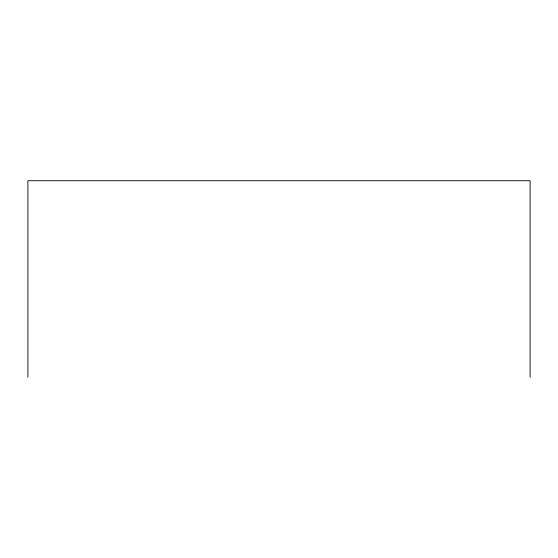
<?xml version="1.0" encoding="UTF-8"?>
<svg xmlns="http://www.w3.org/2000/svg" width="558" height="558" viewBox="0 0 558 558"><rect width="100%" height="100%" fill="white"/><g stroke="black" fill="none" stroke-linecap="round" stroke-linejoin="round"><path stroke-width="0.84" d="M530.1 377.264L530.1 180.736L27.9 180.736L27.9 377.264"/></g></svg>
